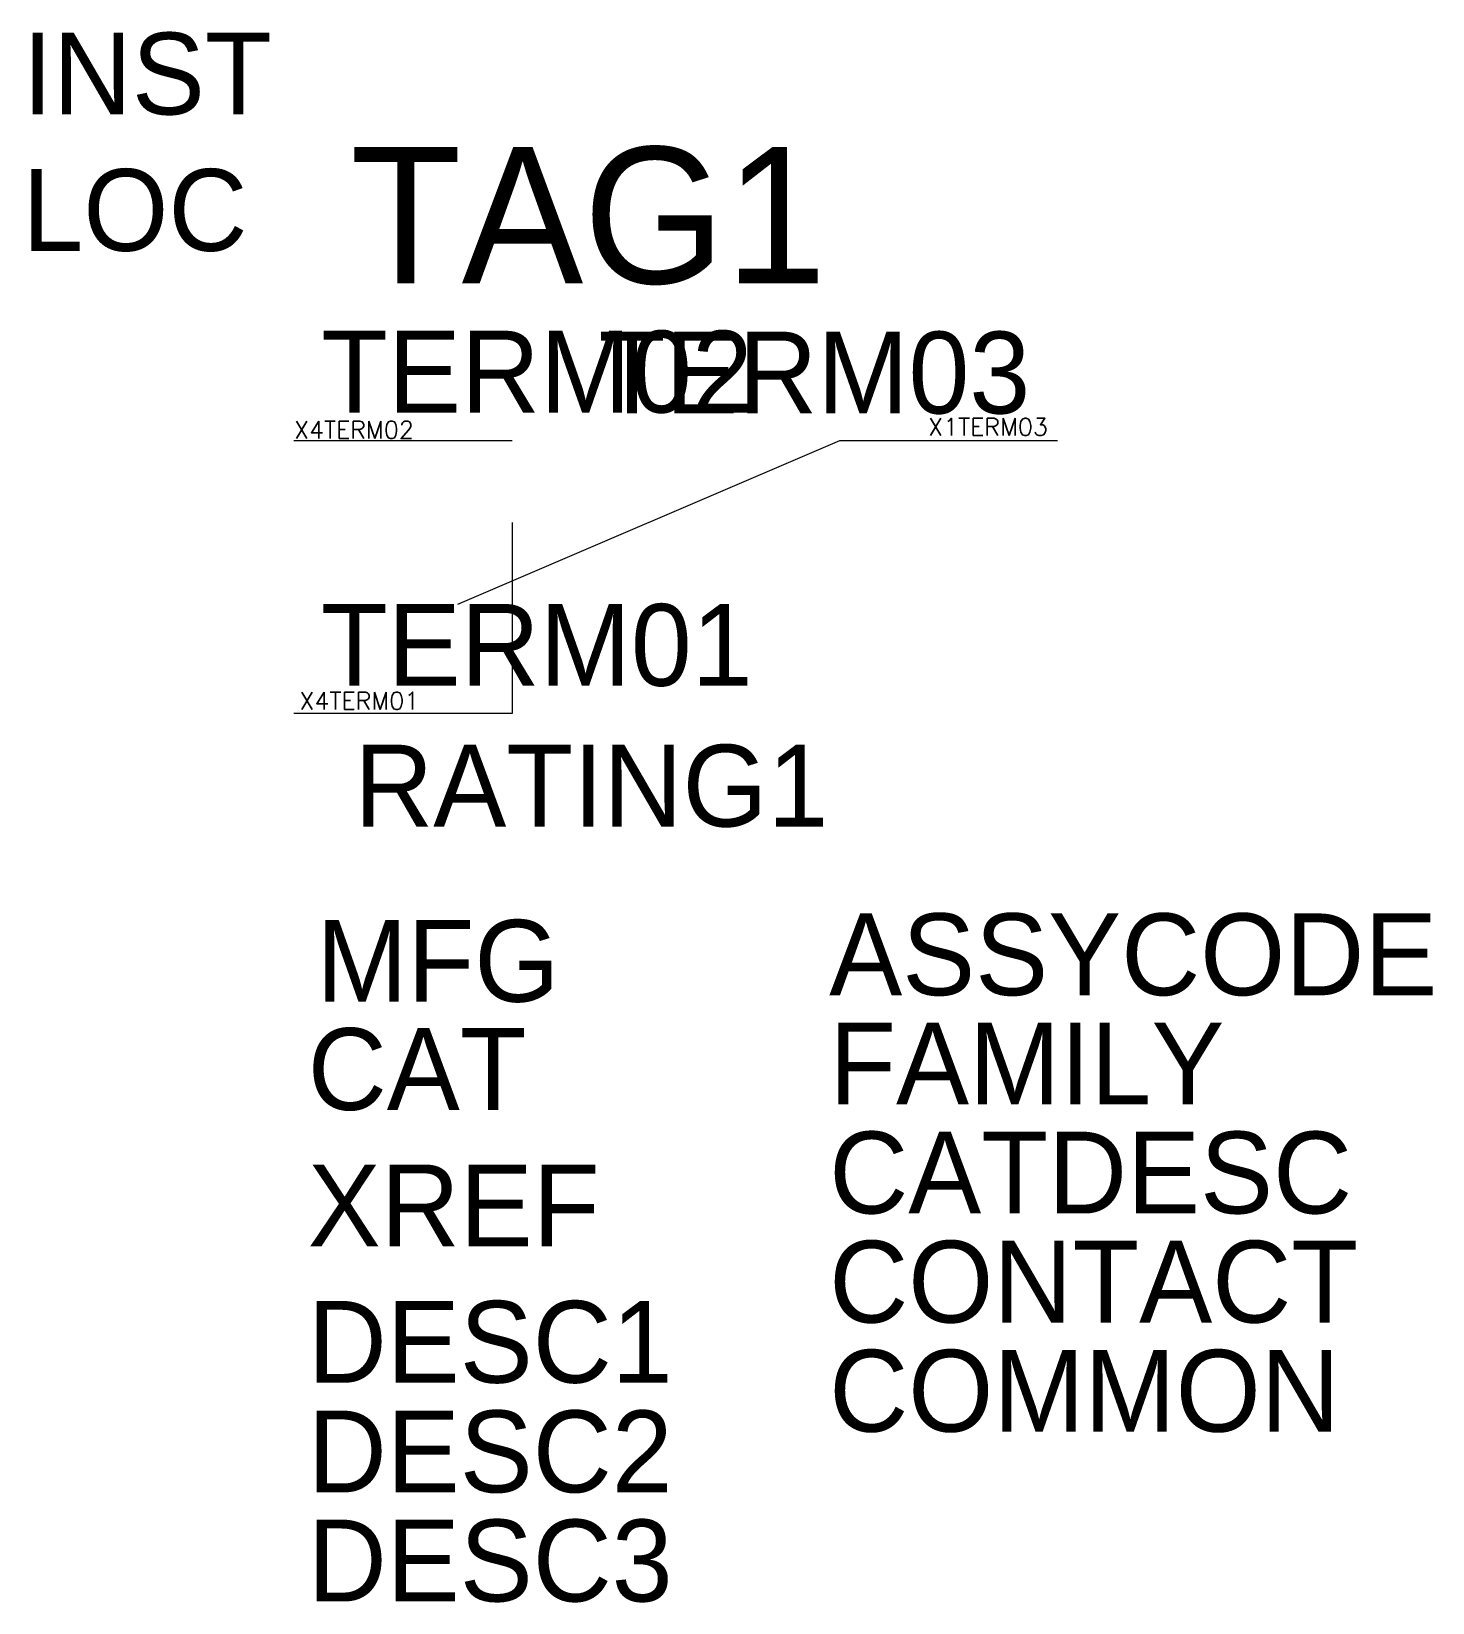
# Model space of a CAD drawing. Header units: millimetres. Extents: x -7.3 to 18.4, y -26.3 to 2.5.
import ezdxf
from ezdxf.enums import TextEntityAlignment as Align

# ---------------------------------------------------------------- set-up
doc = ezdxf.new("R2010")
doc.units = ezdxf.units.MM
doc.layers.add('PNPG', color=70, linetype='Continuous')
doc.styles.add('WD', font='txt.shx')

msp = doc.modelspace()

# ---------------------------------------------------------------- linework, layer by layer
at = {"layer": 'PNPG', "color": 0}
for p, q in [((1.5, -5), (-2.5, -5)), ((7.5, -5.001), (0.5, -8)), ((11.5, -5.001), (7.5, -5.001)), ((1.5, -6.5), (1.5, -10)), ((1.5, -10), (-2.5, -10))]:
    msp.add_line(p, q, dxfattribs=at)

# ---------------------------------------------------------------- texts
at = {"flags": 1}
for tag, p, s in [('INST', (-7.475, 0.98), ''), ('LOC', (-7.475, -1.52), ''), ('MFG', (-2.088, -15.284), ''), ('ASSYCODE', (7.314, -15.165), ''), ('CAT', (-2.245, -17.268), ''), ('FAMILY', (7.314, -17.165), 'QK_ACKO'), ('CATDESC', (7.314, -19.165), ''), ('XREF', (-2.245, -19.768), ''), ('CONTACT', (7.314, -21.165), ''), ('DESC1', (-2.245, -22.268), ''), ('COMMON', (7.314, -23.165), ''), ('DESC2', (-2.245, -24.277), ''), ('DESC3', (-2.245, -26.277), '')]:
    msp.add_attdef(tag, p, s, height=1.5, dxfattribs=at)
msp.add_attdef('TAG1', (-1.466, -2.117), 'OF-S', height=2.5)
at = {"linetype": 'Continuous'}
for tag, p, s in [('TERM02', (-2.001, -4.484), '12'), ('TERM01', (-2.004, -9.493), '11')]:
    msp.add_attdef(tag, p, s, height=1.5, dxfattribs=at)
msp.add_attdef('TERM03', text='14', height=1.5, dxfattribs=at).set_placement((10.999, -4.501), align=Align.RIGHT)
at = {"style": 'WD', "flags": 1}
msp.add_attdef('X1TERM03', text='', height=0.32, dxfattribs=at).set_placement((11.323, -4.907), align=Align.RIGHT)
for tag, p in [('X4TERM02', (-2.495, -4.961)), ('X4TERM01', (-2.396, -9.929))]:
    msp.add_attdef(tag, p, '', height=0.32, dxfattribs=at)
msp.add_attdef('RATING1', text='', height=1.5).set_placement((2.954, -12.073), align=Align.CENTER)

doc.saveas('drawing.dxf')
